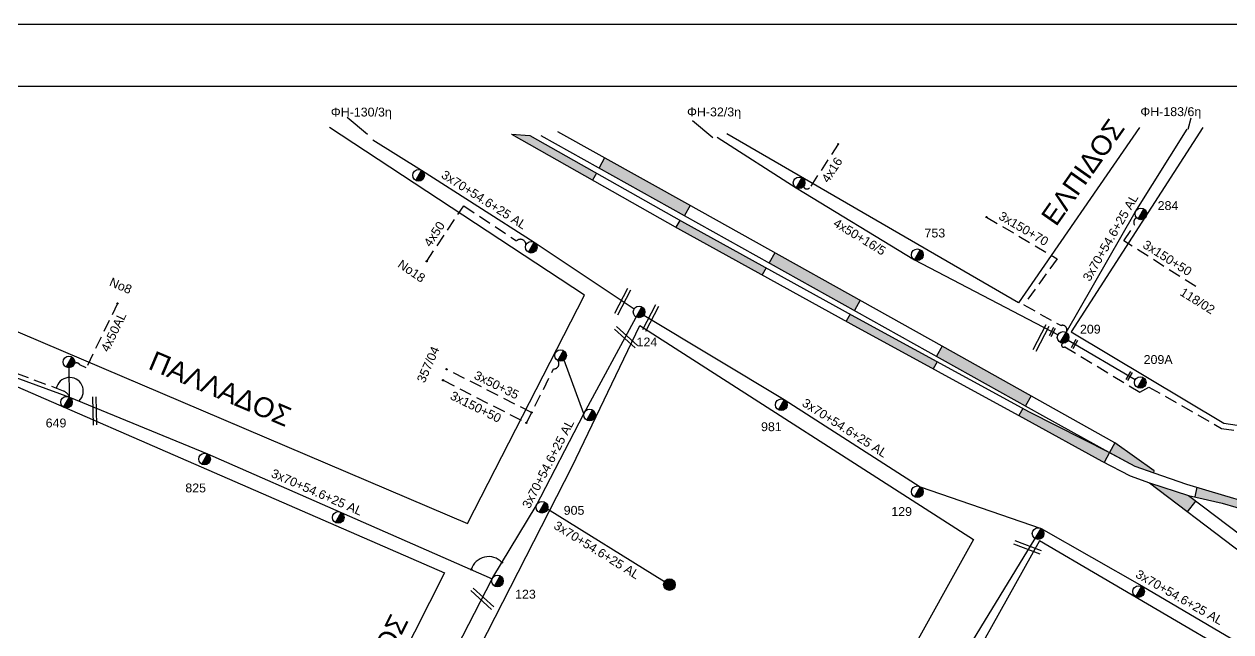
# Model space of a CAD drawing. Header units: millimetres. Extents: x 864 to 3062, y 833 to 2619.
# Drawn here: x 1713.4 to 1958, y 1737.4 to 1860.7 of the extents above; entities that cross this region are included whole.
import ezdxf
from ezdxf.enums import TextEntityAlignment as Align

# ---------------------------------------------------------------- set-up
doc = ezdxf.new("R2010")
doc.units = ezdxf.units.MM
doc.linetypes.add('DASHED', pattern=[19.05, 12.7, -6.35])
for name, color, linetype, lineweight in [('.10', 7, 'Continuous', 30), ('3x150+50', 7, 'Continuous', 30), ('3x150+70', 7, 'Continuous', 30), ('3X50+35', 7, 'Continuous', 30), ('3x70+54.6+25 AL', 7, 'SYN_LINE', 30), ('4x16', 7, 'Continuous', 30), ('4x50', 7, 'Continuous', 30), ('4x50+16_5', 7, 'Continuous', 30), ('4x50AL', 7, 'Continuous', 30), ('text διευθύνσεων', 250, 'Continuous', 30), ('Υπόβαθρο ΔΕΗ', 7, 'Continuous', 30)]:
    doc.layers.add(name, color=color, linetype=linetype, lineweight=lineweight)
for name, color, linetype in [('TEXT ΚΑΛΩΔΙΩΝ', 7, 'Continuous'), ('Άγνωστα', 7, 'Continuous'), ('ΑΓΝΩΣΤΟ ΥΠΟΓΕΙΟ ΚΑΛΩΔΙΟ', 7, 'DASHED'), ('Επιγραφές - Σχήματα', 7, 'Continuous'), ('Μηχανική τομή', 7, 'Continuous'), ('Στύλος Ξύλινος', 7, 'Continuous'), ('Στύλος Ξύλινος @ 1', 7, 'Continuous'), ('Στύλος ΦΜ', 7, 'Continuous'), ('Στύλος ΦΜ @ 1', 7, 'Continuous'), ('Συνδέσεις', 7, 'Continuous'), ('Τομή', 7, 'Continuous')]:
    doc.layers.add(name, color=color, linetype=linetype)
doc.styles.add('arial', font='arial.ttf')
doc.styles.get("Standard").update_dxf_attribs({"font": 'arial.ttf'})
doc.linetypes.add('SYN_LINE', pattern='A,0.5,-0.0001,["/\\/\\/\\/",Standard,S=0.1,R=0,X=0,Y=-0.05],-0.25', length=0.7501)
doc.dimstyles.new('ISO-25', dxfattribs={"dimtxt": 2.5, "dimasz": 2.5, "dimexe": 1.25, "dimexo": 0.625, "dimtad": 1, "dimtxsty": 'Standard', "dimcen": 2.5, "dimadec": 0, "dimazin": 0, "dimtfac": 1, "dimtmove": 0, "dimatfit": 3, "dimfxl": 1, "dimarcsym": 0})

# ---------------------------------------------------------------- blocks, each defined once
blk = doc.blocks.new('ΥΠΑΡΧΩΝ ΤΣΙΜΕΝΤΕΝΙΟΣ ΣΤΥΛΟΣ')
at = {"layer": 'Στύλος ΦΜ'}
blk.add_hatch(color=7, dxfattribs=at).paths.add_polyline_path([(-1.29, -2.28, 0.574793), (2.62, 0, 0.268822), (1.3, 2.27)])
at = {"layer": 'Στύλος ΦΜ', "color": 7}
blk.add_line((-1.29, -2.28), (1.3, 2.27), dxfattribs=at)
blk.add_circle((0, 0), 2.62, dxfattribs=at)
at = {"layer": 'Στύλος ΦΜ', "flags": 4}
for tag, p in [('ΑΡΙΘΜΟΣ', (-4.68, 8.05)), ('ΤΥΠΟΣ', (-4.91, 3.03))]:
    blk.add_attdef(tag, p, '', height=4, dxfattribs=at)
blk = doc.blocks.new('ΥΠΑΡΧΩΝ ΞΥΛΙΝΟΣ ΣΤΥΛΟΣ')
at = {"layer": 'Στύλος Ξύλινος'}
h = blk.add_hatch(color=7, dxfattribs=at)
h.paths.add_polyline_path([(-2.62, 0, 0.270008), (-1.29, -2.28), (1.3, 2.27, 0.576266)])
h.paths.add_polyline_path([(-1.29, -2.28, 0.574793), (2.62, 0, 0.268822), (1.3, 2.27)])
at = {"layer": 'Στύλος Ξύλινος', "color": 7}
blk.add_line((-1.29, -2.28), (1.3, 2.27), dxfattribs=at)
blk.add_circle((0, 0), 2.62, dxfattribs=at)
at = {"layer": 'Στύλος Ξύλινος', "flags": 4}
for tag, p in [('ΑΡΙΘΜΟΣ', (-4.91, 8.6)), ('ΤΥΠΟΣ', (-4.85, 3.39))]:
    blk.add_attdef(tag, p, '', height=4, dxfattribs=at)
blk = doc.blocks.new('ΜΗΧΑΝΙΚΗ ΤΟΜΗ')
at = {"layer": 'Μηχανική τομή', "ltscale": 40}
for p, q in [((-1.89, 0.78), (5.69, 0.78)), ((-1.89, -0.77), (5.69, -0.77))]:
    blk.add_line(p, q, dxfattribs=at)
blk = doc.blocks.new('ΤΟΜΗ')
at = {"layer": 'Τομή', "ltscale": 40}
for p, q in [((-5.68, 0), (17.06, 0)), ((-5.68, -2.77), (17.06, -2.77))]:
    blk.add_line(p, q, dxfattribs=at)
blk = doc.blocks.new('_ΣΥΝΔΕΣΗ')
at = {"layer": 'Συνδέσεις', "linetype": 'SYN_LINE', "ltscale": 40}
blk.add_hatch(color=256, dxfattribs=at).paths.add_polyline_path([(0.5, -0.01, 1), (-0.5, -0.01, 1)])
at = {"layer": 'Συνδέσεις'}
blk.add_circle((0, -0.01), 0.5, dxfattribs=at)

msp = doc.modelspace()

# ---------------------------------------------------------------- hatches: boundary and pattern name
at = {"layer": 'Υπόβαθρο ΔΕΗ', "lineweight": -3}
for points in [[(1822.85, 1832.32), (1822.8, 1834.21), (1815.86, 1838.14), (1812.14, 1838.39)], [(1822.8, 1834.21), (1822.85, 1832.32), (1828.59, 1829.07), (1829.39, 1830.48)], [(1831.05, 1833.58), (1829.91, 1831.54), (1847.25, 1821.86), (1848.4, 1823.91), (1847.9, 1824.19)], [(1846.63, 1820.7), (1846.28, 1820.9), (1845.48, 1819.49), (1845.83, 1819.29), (1862.98, 1809.84), (1863.77, 1811.26)], [(1865.53, 1814.34), (1864.38, 1812.3), (1881.7, 1802.63), (1882.84, 1804.68)], [(1899.48, 1795.39), (1898.34, 1793.34), (1916.37, 1783.28), (1917.49, 1785.28)], [(1934.44, 1775.76), (1933.36, 1773.82), (1933.83, 1773.55), (1938.48, 1771.02), (1942.39, 1769.7), (1942.46, 1770.09)], [(1949.22, 1761.81), (1950.9, 1763.94), (1949.41, 1765.06), (1941.47, 1767.68)]]:
    msp.add_hatch(color=256, dxfattribs=at).paths.add_polyline_path(points)
h = msp.add_hatch(color=256, dxfattribs=at)
h.paths.add_polyline_path([(1881.76, 1801.34), (1880.79, 1801.87), (1880, 1800.45), (1880.97, 1799.92), (1897.65, 1790.8), (1898.43, 1792.22)])
h.paths.add_polyline_path([(1917.08, 1782.03), (1915.78, 1782.75), (1915, 1781.32), (1916.32, 1780.6), (1931.8, 1772.06), (1932.33, 1771.79), (1933.36, 1773.82)])
h.paths.add_polyline_path([(1956.68, 1765.11), (1951.1, 1766.77), (1950.66, 1764.79), (1956.22, 1763.56), (1964.55, 1761.07), (1970.42, 1759.98), (1970.72, 1761.57), (1964.93, 1762.65)])
h.paths.add_polyline_path([(1991.63, 1757.34), (1990.47, 1757.58), (1990.15, 1755.99), (1991.35, 1755.74), (2008.12, 1753.28), (2010.13, 1753.05), (2010.32, 1754.67), (2008.33, 1754.89)])
h.paths.add_polyline_path([(2049.34, 1749.75), (2049.43, 1751.36), (2029.8, 1752.46), (2029.61, 1750.85), (2029.66, 1750.84)])
h.paths.add_polyline_path([(2068.89, 1750.84), (2068.88, 1749.22), (2088.45, 1749.09), (2088.46, 1750.72)])
h.paths.add_polyline_path([(2108.33, 1750.62), (2108.33, 1749), (2128.11, 1748.95), (2128.11, 1750.57)])
h.paths.add_polyline_path([(2167.98, 1748.76), (2167.99, 1750.39), (2148.24, 1750.48), (2148.23, 1748.86)])
h.paths.add_polyline_path([(2207.62, 1748.73), (2207.62, 1750.35), (2187.76, 1750.36), (2187.76, 1748.74)])
h.paths.add_polyline_path([(2226.88, 1750.34), (2226.88, 1748.71), (2246.68, 1748.7), (2246.69, 1750.32)])

# ---------------------------------------------------------------- linework, layer by layer
at = {"layer": '.10', "color": 133, "linetype": 'DASHED', "lineweight": -3, "ltscale": 0.2}
msp.add_lwpolyline([(1924.14, 1795.99, 1.514547), (1924.34, 1795.25), (1939.5, 1786.06), (1941.34, 1787.09), (1956.06, 1778.71), (1986.78, 1774.15, 0.559779), (1992.02, 1770.33), (2027.62, 1764.13), (2024.58, 1746.66), (2018.13, 1735.57), (2063.65, 1706.76), (2067.79, 1713.4)], format="xyb", dxfattribs=at)
at = {"layer": '3x150+50', "color": 62, "linetype": 'DASHED', "lineweight": -3, "ltscale": 0.2}
msp.add_lwpolyline([(1950.85, 1807.48), (1936.3, 1816.73), (1938.43, 1820.01, -0.44557), (1938.87, 1821.42, 36.2098)], format="xyb", dxfattribs=at)
at = {"layer": '3x150+50', "color": 27, "linetype": 'DASHED', "lineweight": -3, "ltscale": 0.2}
msp.add_lwpolyline([(1798.29, 1788.46), (1815.19, 1779.82), (1820.71, 1790.76, 0.622208), (1821.57, 1792.44, -3.164788)], format="xyb", dxfattribs=at)
at = {"layer": '3x150+70', "color": 133, "linetype": 'DASHED', "lineweight": -3, "ltscale": 0.2}
msp.add_lwpolyline([(1908.44, 1821.57), (1922.8, 1813.1), (1916, 1803.75), (1923.55, 1799.56, -0.742873), (1924.57, 1798.18, -5.65496)], format="xyb", dxfattribs=at)
at = {"layer": '3X50+35', "color": 27, "linetype": 'DASHED', "lineweight": -3, "ltscale": 0.2}
msp.add_lwpolyline([(1816.25, 1781.92), (1798.99, 1790.7)], dxfattribs=at)
at = {"layer": '3x70+54.6+25 AL', "color": 62, "linetype": 'SYN_LINE', "lineweight": -3, "ltscale": 15}
msp.add_lwpolyline([(1924.57, 1798.18), (1938.61, 1822.56), (1949.15, 1839.41)], dxfattribs=at)
at = {"layer": '3x70+54.6+25 AL', "color": 2, "linetype": 'SYN_LINE', "lineweight": -3, "ltscale": 15}
msp.add_lwpolyline([(1784.03, 1837.22), (1793.92, 1831.05), (1816.77, 1816.47), (1837.04, 1802.97)], dxfattribs=at)
at = {"layer": '3x70+54.6+25 AL', "color": 27, "linetype": 'SYN_LINE', "lineweight": -3, "ltscale": 15}
for points in [[(1808.26, 1748.22), (1808.39, 1748.47), (1817.2, 1762.97), (1826.84, 1781.64), (1837.46, 1801.28)], [(1722.56, 1785.03), (1750.53, 1773.51), (1777.64, 1761.67), (1808.24, 1748.22)], [(1819.47, 1762.36), (1843.19, 1747.64)]]:
    msp.add_lwpolyline(points, dxfattribs=at)
at = {"layer": '3x70+54.6+25 AL', "color": 173, "linetype": 'SYN_LINE', "lineweight": -3, "ltscale": 15}
msp.add_lwpolyline([(1839, 1801.67), (1867.45, 1784.53), (1895.02, 1766.88), (1919.5, 1758.39), (1939.93, 1746.75), (1960.49, 1734.67), (1989.18, 1718.67), (2011.66, 1704.71), (2037.46, 1689.64), (2053.65, 1679.66), (2062.48, 1672.77)], dxfattribs=at)
at = {"layer": '3x70+54.6+25 AL', "color": 1, "linetype": 'SYN_LINE', "lineweight": -3, "ltscale": 15}
for points in [[(1722.56, 1785.03), (1722.49, 1791)], [(1708.91, 1790.05), (1722.56, 1785.03)], [(1851, 1635.02), (1861.18, 1657.39), (1876.52, 1684.45), (1896.3, 1720.25), (1918.3, 1756.36)]]:
    msp.add_lwpolyline(points, dxfattribs=at)
at = {"layer": '3x70+54.6+25 AL', "color": 27, "linetype": 'SYN_LINE', "lineweight": -3, "ltscale": 10}
msp.add_lwpolyline([(1826.84, 1781.64), (1822.85, 1792.57)], dxfattribs=at)
at = {"layer": '3x70+54.6+25 AL', "color": 151, "linetype": 'SYN_LINE', "lineweight": -3, "ltscale": 15}
msp.add_lwpolyline([(1777.08, 1689.75), (1787.56, 1706.24), (1797.58, 1727.44), (1808.26, 1748.22)], dxfattribs=at)
at = {"layer": '4x16', "color": 85, "linetype": 'DASHED', "lineweight": -3, "ltscale": 0.2}
msp.add_lwpolyline([(1878.39, 1836.35), (1872.6, 1827.51, -0.5763), (1871.37, 1827.76, -4.054172)], format="xyb", dxfattribs=at)
at = {"layer": '4x50', "color": 2, "linetype": 'DASHED', "lineweight": -3, "ltscale": 0.2}
msp.add_lwpolyline([(1794.98, 1812.59), (1802.49, 1823.85), (1813.19, 1816.72, -0.678076), (1815.1, 1815.91, 51.611113)], format="xyb", dxfattribs=at)
at = {"layer": '4x50+16_5', "color": 85, "lineweight": -3, "ltscale": 0.2}
msp.add_lwpolyline([(1853.87, 1837.74), (1869.88, 1827.49), (1893.85, 1812.89), (1922.94, 1797.7)], dxfattribs=at)
at = {"layer": '4x50+16_5', "color": 62, "lineweight": -3, "ltscale": 0.2}
msp.add_lwpolyline([(1925.02, 1796.61), (1938.6, 1788.61)], dxfattribs=at)
at = {"layer": '4x50AL', "color": 1, "linetype": 'DASHED', "lineweight": -3, "ltscale": 0.2}
msp.add_lwpolyline([(1732.3, 1804.04), (1725.98, 1790.96), (1724.7, 1791.58, 0.45698), (1723.49, 1791.79, 1.956222)], format="xyb", dxfattribs=at)
at = {"layer": 'Άγνωστα', "color": 7, "linetype": 'Continuous', "ltscale": 0.2}
msp.add_arc((1722.62, 1786.27), 2.76, 313.89, 169.9915, dxfattribs=at)
at = {"layer": 'ΑΓΝΩΣΤΟ ΥΠΟΓΕΙΟ ΚΑΛΩΔΙΟ', "color": 27, "linetype": 'DASHED', "lineweight": -3, "ltscale": 0.2}
msp.add_lwpolyline([(1722.56, 1785.03, 0.230077), (1721.38, 1786.28), (1710.13, 1790.5, 0.202628), (1707.8, 1793.07), (1677, 1807.33), (1676.21, 1807.03), (1662.93, 1812.66), (1661.85, 1810.36), (1659.5, 1811.39), (1660.03, 1812.56), (1657.72, 1813.62, 0.149216), (1657.62, 1817.55), (1669.23, 1840.8)], format="xyb", dxfattribs=at)
at = {"layer": 'Επιγραφές - Σχήματα', "lineweight": -3}
msp.add_lwpolyline([(863.7, 1860.67), (3062.46, 1860.7), (3062.47, 841.56), (863.7, 841.54)], close=True, dxfattribs=at)
at = {"layer": 'Υπόβαθρο ΔΕΗ', "lineweight": -3}
msp.add_line((1812.14, 1838.39), (1815.86, 1838.14), dxfattribs=at)
for points in [[(895.62, 1848.12), (2896.63, 1848.12), (2896.63, 844.79), (895.62, 844.79)], [(1798.57, 1749.4), (1774.3, 1701.41), (1756.36, 1708.03), (1654.03, 1748.02), (1647.97, 1778.28), (1662.66, 1808.64)], [(1957.9, 1733.17), (1919.16, 1755.93), (1856.98, 1644.36), (1895.45, 1622.48)]]:
    msp.add_lwpolyline(points, close=True, dxfattribs=at)
for points in [[(1677.71, 1840.8), (1667.19, 1817.45), (1803.26, 1759.39), (1826.95, 1805.69), (1775.31, 1839.75)], [(1939.46, 1839.75), (1914.92, 1804.14), (1855.8, 1838.44)], [(1952.32, 1839.75), (1925.6, 1798.26), (1956.52, 1779.76), (1979.86, 1776.25), (2001.89, 1818.68), (1959.42, 1839.75)], [(1812.14, 1838.39), (1845.83, 1819.29), (1880.97, 1799.92), (1916.32, 1780.6), (1931.8, 1772.06), (1937.59, 1769.1), (1941.47, 1767.68), (1949.41, 1765.06), (1956.22, 1763.56), (1964.55, 1761.07), (1970.41, 1759.98), (1991.35, 1755.74), (2008.12, 1753.28), (2029.66, 1750.84), (2057.4, 1749.3), (2099.94, 1749.02), (2132.97, 1748.94), (2170.24, 1748.75), (2278.57, 1748.68), (2360.71, 1748.67), (2603.56, 1746.92), (2859.78, 1743.54), (2888.18, 1743.16)], [(1815.86, 1838.14), (1846.63, 1820.7), (1881.76, 1801.34), (1917.08, 1782.03), (1933.36, 1773.82), (1938.48, 1771.02), (1942.39, 1769.7), (1948.97, 1767.41), (1956.68, 1765.11), (1964.93, 1762.65), (1970.72, 1761.57), (1991.63, 1757.34), (2008.33, 1754.89), (2029.8, 1752.46), (2057.46, 1750.92), (2099.95, 1750.64), (2132.97, 1750.56), (2170.25, 1750.38), (2278.57, 1750.3), (2360.72, 1750.29), (2603.58, 1748.54), (2859.81, 1745.16), (2888.2, 1744.78)], [(1818.11, 1838.13), (1919.83, 1781.35), (1933.83, 1773.55), (1938.48, 1771.02), (1942.39, 1769.7), (1942.46, 1770.09), (1934.44, 1775.76), (1899.48, 1795.39), (1847.9, 1824.19), (1821.57, 1838.86)], [(1831.05, 1833.58), (1829.91, 1831.54)], [(1829.39, 1830.48), (1828.59, 1829.07)], [(1848.4, 1823.91), (1847.25, 1821.86)], [(1846.28, 1820.9), (1845.48, 1819.49)], [(1865.53, 1814.34), (1864.38, 1812.3)], [(1863.77, 1811.26), (1862.98, 1809.84)], [(1882.84, 1804.68), (1881.7, 1802.63)], [(1880.79, 1801.87), (1880, 1800.45)], [(1829.85, 1690.02), (1860.48, 1674.17), (1848.75, 1653.48), (1844.9, 1653.02), (1827.23, 1666.28), (1785.5, 1694.66), (1824.47, 1770.95), (1838.19, 1799.54), (1905.79, 1756.19), (1878.28, 1706.58), (1846.13, 1724.48)], [(1899.48, 1795.39), (1898.34, 1793.34)], [(1898.43, 1792.22), (1897.65, 1790.8)], [(1917.49, 1785.28), (1916.37, 1783.28)], [(1915.78, 1782.75), (1915, 1781.32)], [(1934.44, 1775.76), (1933.36, 1773.82)], [(1933.36, 1773.82), (1932.33, 1771.79)], [(1941.47, 1767.68), (1958.6, 1754.71), (1972.39, 1744.63), (2010.01, 1721.13), (2073.88, 1682.72), (2103.77, 1664.63), (2107, 1662.44), (2110.03, 1660.72), (2114.31, 1658.17), (2122.66, 1652.38), (2141.6, 1640.55), (2169.03, 1623.49), (2185.33, 1613.24), (2188.99, 1611.08), (2198.99, 1603.85), (2215.18, 1592.07), (2221.63, 1587.79), (2224.99, 1585.28), (2231.16, 1580.97), (2247.91, 1569.09), (2265.55, 1556.49), (2313.94, 1522.43)], [(1941.47, 1767.68), (1949.41, 1765.06)], [(1951.1, 1766.77), (1950.66, 1764.79)], [(1949.22, 1761.81), (1950.9, 1763.94)], [(1949.41, 1765.06), (1960.22, 1756.88), (1973.91, 1746.87), (2011.43, 1723.43), (2075.28, 1685.04), (2105.22, 1666.91), (2108.43, 1664.74), (2111.39, 1663.06), (2115.77, 1660.44), (2124.15, 1654.64), (2143.03, 1642.85), (2170.46, 1625.78), (2186.74, 1615.55), (2190.47, 1613.34), (2200.58, 1606.04), (2216.72, 1594.29), (2223.19, 1590), (2226.57, 1587.47), (2232.71, 1583.18), (2249.48, 1571.3), (2267.11, 1558.7), (2315.51, 1524.63)]]:
    msp.add_lwpolyline(points, dxfattribs=at)
msp.add_arc((1807.53, 1749.01), 3.68, 42.7623, 163.1087, dxfattribs=at)

# ---------------------------------------------------------------- block references
at = {"layer": 'Μηχανική τομή', "lineweight": -3, "xscale": 0.2499999999999996, "yscale": 0.2499999999999996, "zscale": 0.4999999999999997, "rotation": 60.7862354673692}
for p in [(1921.6, 1797.88), (1926.07, 1795.44), (1937.16, 1788.91)]:
    msp.add_blockref('ΜΗΧΑΝΙΚΗ ΤΟΜΗ', p, dxfattribs=at)
at = {"layer": 'Στύλος Ξύλινος @ 1', "lineweight": -3, "ltscale": 40, "xscale": 0.4499999999998181, "yscale": 0.4499999999998181, "zscale": 0.4499999999998181}
msp.add_blockref('ΥΠΑΡΧΩΝ ΞΥΛΙΝΟΣ ΣΤΥΛΟΣ', (1844.19, 1747.02), dxfattribs=at)
at = {"layer": 'Στύλος ΦΜ @ 1', "lineweight": -3, "ltscale": 40}
for p, xscale, yscale, zscale in [((1793.34, 1830.03), 0.4499999999998181, 0.4499999999998181, 0.4499999999998181), ((1870.46, 1828.51), 0.4499999999998496, 0.4499999999998496, 0.4499999999998496), ((1816.18, 1815.45), 0.4499999999998181, 0.4499999999998181, 0.4499999999998181), ((1722.47, 1792.18), 0.4499999999998181, 0.4499999999998181, 0.4499999999998181), ((1822.11, 1793.49), 0.4499999999998181, 0.4499999999998181, 0.4499999999998181), ((1828, 1781.42), 0.4499999999998181, 0.4499999999998181, 0.4499999999998181), ((1777.05, 1760.64), 0.4499999999998181, 0.4499999999998181, 0.4499999999998181), ((1918.91, 1757.37), 0.4499999999998181, 0.4499999999998181, 0.4499999999998181), ((1939.28, 1745.61), 0.4499999999998181, 0.4499999999998181, 0.4499999999998181)]:
    msp.add_blockref('ΥΠΑΡΧΩΝ ΤΣΙΜΕΝΤΕΝΙΟΣ ΣΤΥΛΟΣ', p, dxfattribs=dict(at, xscale=xscale, yscale=yscale, zscale=zscale))
ref = msp.add_blockref('ΥΠΑΡΧΩΝ ΤΣΙΜΕΝΤΕΝΙΟΣ ΣΤΥΛΟΣ', (1939.74, 1822.21), dxfattribs=dict(at, xscale=0.4499999999998496, yscale=0.4499999999998496, zscale=0.4499999999998496))
ref.add_attrib('ΤΥΠΟΣ', '284', (1943.14, 1822.99), dxfattribs={"layer": 'Στύλος ΦΜ', "height": 1.8, "flags": 4})
ref = msp.add_blockref('ΥΠΑΡΧΩΝ ΤΣΙΜΕΝΤΕΝΙΟΣ ΣΤΥΛΟΣ', (1894.43, 1813.92), dxfattribs=dict(at, xscale=0.4499999999998496, yscale=0.4499999999998496, zscale=0.4499999999998496))
ref.add_attrib('ΤΥΠΟΣ', '753', (1895.88, 1817.43), dxfattribs={"layer": 'Στύλος ΦΜ', "height": 1.8, "flags": 4})
ref = msp.add_blockref('ΥΠΑΡΧΩΝ ΤΣΙΜΕΝΤΕΝΙΟΣ ΣΤΥΛΟΣ', (1838.02, 1802.32), dxfattribs=dict(at, xscale=0.4499999999998181, yscale=0.4499999999998181, zscale=0.4499999999998181))
ref.add_attrib('ΤΥΠΟΣ', '124', (1837.52, 1795.32), dxfattribs={"layer": 'Στύλος ΦΜ', "height": 1.8, "flags": 4})
ref = msp.add_blockref('ΥΠΑΡΧΩΝ ΤΣΙΜΕΝΤΕΝΙΟΣ ΣΤΥΛΟΣ', (1923.98, 1797.16), dxfattribs=dict(at, xscale=0.4499999999998496, yscale=0.4499999999998496, zscale=0.4499999999998496))
ref.add_attrib('ΤΥΠΟΣ', '209', (1927.39, 1797.93), dxfattribs={"layer": 'Στύλος ΦΜ', "height": 1.8, "flags": 4})
ref = msp.add_blockref('ΥΠΑΡΧΩΝ ΤΣΙΜΕΝΤΕΝΙΟΣ ΣΤΥΛΟΣ', (1939.62, 1788.01), dxfattribs=dict(at, xscale=0.4499999999998496, yscale=0.4499999999998496, zscale=0.4499999999998496))
ref.add_attrib('ΤΥΠΟΣ', '209A', (1940.3, 1791.77), dxfattribs={"layer": 'Στύλος ΦΜ', "height": 1.8, "flags": 4})
ref = msp.add_blockref('ΥΠΑΡΧΩΝ ΤΣΙΜΕΝΤΕΝΙΟΣ ΣΤΥΛΟΣ', (1721.97, 1784.01), dxfattribs=dict(at, xscale=0.4499999999998244, yscale=0.4499999999998244, zscale=0.4499999999998244))
ref.add_attrib('ΤΥΠΟΣ', '649', (1717.75, 1778.9), dxfattribs={"layer": 'Στύλος ΦΜ', "height": 1.8, "flags": 4})
ref = msp.add_blockref('ΥΠΑΡΧΩΝ ΤΣΙΜΕΝΤΕΝΙΟΣ ΣΤΥΛΟΣ', (1866.86, 1783.5), dxfattribs=dict(at, xscale=0.4499999999997904, yscale=0.4499999999997904, zscale=0.4499999999997904))
ref.add_attrib('ΤΥΠΟΣ', '981', (1862.75, 1778.14), dxfattribs={"layer": 'Στύλος ΦΜ', "height": 1.8, "flags": 4})
ref = msp.add_blockref('ΥΠΑΡΧΩΝ ΤΣΙΜΕΝΤΕΝΙΟΣ ΣΤΥΛΟΣ', (1749.95, 1772.49), dxfattribs=dict(at, xscale=0.4499999999998709, yscale=0.4499999999998709, zscale=0.4499999999998709))
ref.add_attrib('ΤΥΠΟΣ', '825', (1746.05, 1765.72), dxfattribs={"layer": 'Στύλος ΦΜ', "height": 1.8, "flags": 4})
ref = msp.add_blockref('ΥΠΑΡΧΩΝ ΤΣΙΜΕΝΤΕΝΙΟΣ ΣΤΥΛΟΣ', (1894.43, 1765.86), dxfattribs=dict(at, xscale=0.449999999999889, yscale=0.449999999999889, zscale=0.449999999999889))
ref.add_attrib('ΤΥΠΟΣ', '129', (1889.15, 1760.94), dxfattribs={"layer": 'Στύλος ΦΜ', "height": 1.8, "flags": 4})
ref = msp.add_blockref('ΥΠΑΡΧΩΝ ΤΣΙΜΕΝΤΕΝΙΟΣ ΣΤΥΛΟΣ', (1818.35, 1762.71), dxfattribs=dict(at, xscale=0.4499999999998525, yscale=0.4499999999998525, zscale=0.4499999999998525))
ref.add_attrib('ΤΥΠΟΣ', '905', (1822.75, 1761.18), dxfattribs={"layer": 'Στύλος ΦΜ', "height": 1.8, "flags": 4})
ref = msp.add_blockref('ΥΠΑΡΧΩΝ ΤΣΙΜΕΝΤΕΝΙΟΣ ΣΤΥΛΟΣ', (1809.32, 1747.75), dxfattribs=dict(at, xscale=0.4499999999998097, yscale=0.4499999999998097, zscale=0.4499999999998097))
ref.add_attrib('ΤΥΠΟΣ', '123', (1812.9, 1744.17), dxfattribs={"layer": 'Στύλος ΦΜ', "height": 1.8, "rotation": 360, "flags": 4})
at = {"layer": 'Συνδέσεις', "lineweight": -3, "xscale": 0.25, "yscale": 0.25, "zscale": 0.25}
for p in [(1878.39, 1836.36), (1908.44, 1821.57), (1794.98, 1812.59), (1732.31, 1804.05), (1798.99, 1790.7), (1798.29, 1788.47), (1816.25, 1781.92), (1815.19, 1779.82), (1810.24, 1751.51), (1804.01, 1750.08)]:
    msp.add_blockref('_ΣΥΝΔΕΣΗ', p, dxfattribs=at)
at = {"layer": 'Τομή', "lineweight": -3, "xscale": 0.2499999999999996, "yscale": 0.2499999999999996, "zscale": 0.2499999999999996}
for p, rotation in [((1833.75, 1803.33), 62.46251960643838), ((1839.46, 1800.02), 62.46251960643838), ((1836.17, 1795.99), 137.7343588364801), ((1918.54, 1795.97), 62.46251960643838), ((1727.39, 1780.81), 91.30159024202857), ((1917.99, 1753.72), 158.998675055251), ((1807.08, 1742.93), 137.7343588364801)]:
    msp.add_blockref('ΤΟΜΗ', p, dxfattribs=dict(at, rotation=rotation))

# ---------------------------------------------------------------- texts
at = {"layer": 'text διευθύνσεων', "color": 7, "lineweight": -3, "insert": (1919.27, 1821.77), "char_height": 4, "width": 130.8842, "attachment_point": 1, "rotation": 55}
msp.add_mtext('ΕΛΠΙΔΟΣ', dxfattribs=at)
at = {"layer": 'text διευθύνσεων', "color": 7, "lineweight": -3, "ltscale": 40, "char_height": 4, "width": 94.4586, "attachment_point": 1, "style": 'arial'}
for s, insert, rotation in [('ΠAΛΛAΔOΣ', (1739.88, 1794.54), 337), ('ΘEMIΔOΣ', (1776.27, 1718.33), 63.517)]:
    msp.add_mtext(s, dxfattribs=dict(at, insert=insert, rotation=rotation))
at = {"layer": 'TEXT ΚΑΛΩΔΙΩΝ', "linetype": 'Continuous', "lineweight": -3, "ltscale": 0.2}
for s, rotation, p in [('4x16', 56.7616, (1877.12, 1831.13)), ('3x70+54.6+25 AL', 327.4578, (1806.61, 1825.09)), ('3x70+54.6+25 AL', 60.0551, (1933.57, 1817.41)), ('3x150+70', 329.4888, (1915.98, 1819.22)), ('4x50', 56.2943, (1796.51, 1818.12)), ('4x50+16/5', 328.662, (1882.74, 1817.55)), ('3x150+50', 327.5537, (1945.11, 1813.26)), ('4x50AL', 64.1939, (1731.51, 1798.27)), ('3x50+35', 333.5927, (1809.15, 1787.51)), ('3x150+50', 333.5927, (1804.93, 1783.07)), ('3x70+54.6+25 AL', 327.3807, (1879.73, 1778.8)), ('3x70+54.6+25 AL', 62.6848, (1819.58, 1771.5)), ('3x70+54.6+25 AL', 336.3922, (1772.74, 1765.77)), ('3x70+54.6+25 AL', 328.1809, (1829.46, 1754.04)), ('3x70+54.6+25 AL', 330.3133, (1947.56, 1744.47))]:
    msp.add_text(s, height=1.8, rotation=rotation, dxfattribs=at).set_placement(p, align=Align.MIDDLE_CENTER)
at = {"layer": 'Άγνωστα', "lineweight": -3, "ltscale": 40, "char_height": 1.8, "width": 27.758, "attachment_point": 1, "line_spacing_factor": 3, "style": 'arial'}
for s, insert in [('ΦΗ-130/3η', (1775.55, 1843.76)), ('ΦΗ-32/3η', (1847.75, 1843.78)), ('ΦΗ-183/6η', (1939.63, 1843.84))]:
    msp.add_mtext(s, dxfattribs=dict(at, insert=insert))
at = {"layer": 'Άγνωστα', "lineweight": -3, "ltscale": 40, "char_height": 1.8, "attachment_point": 1, "style": 'arial'}
for s, insert, width, rotation in [('No18', (1789.95, 1813.05), 34.9601, 325.7009), ('No8', (1731.19, 1809.37), 34.9601, 337), ('118/02', (1948.43, 1807.36), 27.758, 328.1204), ('\\pt1.8;357/04', (1792.9, 1788.49), 27.758, 66.4285)]:
    msp.add_mtext(s, dxfattribs=dict(at, insert=insert, width=width, rotation=rotation))

# ---------------------------------------------------------------- leaders
at = {"layer": 'Επιγραφές - Σχήματα', "lineweight": -3, "ltscale": 40}
for points in [[(1783, 1838.31), (1778.84, 1841.74)], [(1852.99, 1837.65), (1848.83, 1841.08)], [(1949.31, 1839.4), (1949.92, 1841.67)]]:
    msp.add_leader(points, dimstyle='ISO-25', override={"dimasz": 1, "dimtad": 0}, dxfattribs=at)

doc.saveas('drawing.dxf')
